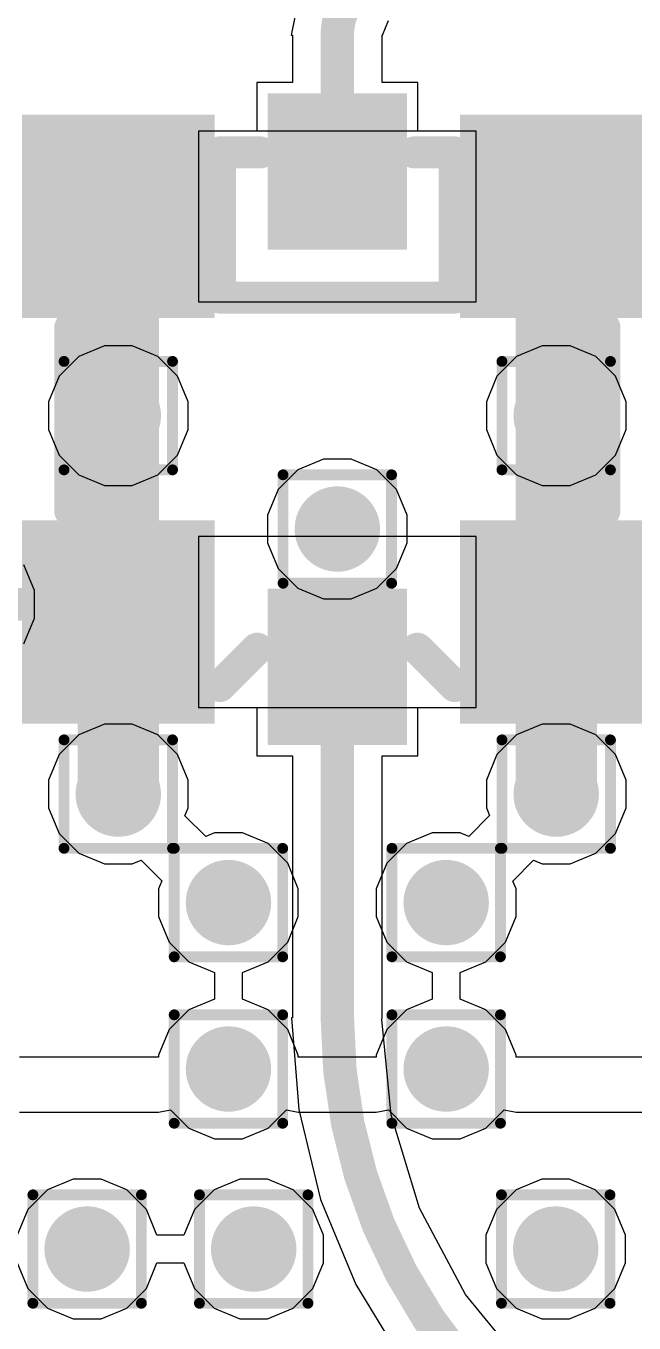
# Model space of a CAD drawing. Header units: inches. Extents: x -12 to 5355, y -7 to 5366.
# Drawn here: x 21.09 to 23.94, y 52.92 to 59 of the extents above; entities that cross this region are included whole.
import ezdxf

# ---------------------------------------------------------------- set-up
doc = ezdxf.new("R2010")
doc.units = ezdxf.units.IN
for name, color, linetype in [('BOTTOM LAYER', 5, 'Continuous'), ('Drill Drawing', 1, 'Continuous'), ('GROUND1', 16, 'Continuous'), ('GROUND2', 156, 'Continuous'), ('POWER', 76, 'Continuous'), ('SIGNAL', 90, 'Continuous'), ('TOP LAYER', 1, 'Continuous'), ('Top Overlay', 2, 'Continuous'), ('Top Paste', 8, 'Continuous'), ('Top Solder', 216, 'Continuous'), ('Via Holes', 16, 'Continuous')]:
    doc.layers.add(name, color=color, linetype=linetype)

# ---------------------------------------------------------------- blocks, each defined once
blk = doc.blocks.new('COAXIAL_SWF_153')
at = {"layer": 'TOP LAYER'}
for points in [[(-0.25, 1.45), (0.25, 1.45), (0.25, 0.87), (-0.25, 0.87)], [(-1.4, 1.35), (-0.65, 1.35), (-0.65, 0.55), (-1.4, 0.55)], [(0.65, 1.35), (1.4, 1.35), (1.4, 0.55), (0.65, 0.55)], [(-1.4, -0.55), (-0.65, -0.55), (-0.65, -1.35), (-1.4, -1.35)], [(0.65, -0.55), (1.4, -0.55), (1.4, -1.35), (0.65, -1.35)], [(-0.25, -0.87), (0.25, -0.87), (0.25, -1.45), (-0.25, -1.45)]]:
    blk.add_hatch(color=1, dxfattribs=at).paths.add_polyline_path(points)
at = {"layer": 'Top Paste'}
for points in [[(-0.25, 1.45), (0.25, 1.45), (0.25, 0.87), (-0.25, 0.87)], [(-1.4, 1.35), (-0.65, 1.35), (-0.65, 0.55), (-1.4, 0.55)], [(0.65, 1.35), (1.4, 1.35), (1.4, 0.55), (0.65, 0.55)], [(-1.4, -0.55), (-0.65, -0.55), (-0.65, -1.35), (-1.4, -1.35)], [(0.65, -0.55), (1.4, -0.55), (1.4, -1.35), (0.65, -1.35)], [(-0.25, -0.87), (0.25, -0.87), (0.25, -1.45), (-0.25, -1.45)]]:
    blk.add_hatch(color=8, dxfattribs=at).paths.add_polyline_path(points)
at = {"layer": 'Top Solder'}
for points in [[(-0.3262, 1.5262), (0.3262, 1.5262), (0.3262, 0.7938), (-0.3262, 0.7938)], [(-1.4762, 1.4262), (-0.5738, 1.4262), (-0.5738, 0.4738), (-1.4762, 0.4738)], [(0.5738, 1.4262), (1.4762, 1.4262), (1.4762, 0.4738), (0.5738, 0.4738)], [(-1.4762, -0.4738), (-0.5738, -0.4738), (-0.5738, -1.4262), (-1.4762, -1.4262)], [(0.5738, -0.4738), (1.4762, -0.4738), (1.4762, -1.4262), (0.5738, -1.4262)], [(-0.3262, -0.7938), (0.3262, -0.7938), (0.3262, -1.5262), (-0.3262, -1.5262)]]:
    blk.add_hatch(color=216, dxfattribs=at).paths.add_polyline_path(points)
at = {"layer": 'TOP LAYER'}
for p, q in [((-0.65, 1.35), (-0.65, 0.55)), ((0.65, 1.35), (-0.65, 1.35)), ((0.65, 0.55), (0.65, 1.35)), ((-0.65, 0.55), (0.65, 0.55)), ((0.65, -0.55), (-0.65, -0.55)), ((-0.65, -0.55), (-0.65, -1.35)), ((0.65, -1.35), (0.65, -0.55)), ((-0.65, -1.35), (0.65, -1.35))]:
    blk.add_line(p, q, dxfattribs=at)
at = {"layer": 'Top Overlay'}
for points in [[(-0.375, 1.075, 0.15, 0.15, 0), (-0.55, 1.25, 0.15, 0.15, 0)], [(0.55, 1.25, 0.15, 0.15, 0), (0.375, 1.075, 0.15, 0.15, 0)], [(-1.25, 0.43, 0.15, 0.15, 0), (-1.25, -0.43, 0.15, 0.15, 0)], [(1.25, 0.43, 0.15, 0.15, 0), (1.25, -0.43, 0.15, 0.15, 0)], [(-0.55, -0.57, 0.15, 0.15, 0), (-0.55, -1.25, 0.15, 0.15, 0)], [(0.55, -0.57, 0.15, 0.15, 0), (-0.55, -0.57, 0.15, 0.15, 0)], [(0.55, -0.57, 0.15, 0.15, 0), (0.55, -1.25, 0.15, 0.15, 0)], [(-0.36, -1.25, 0.15, 0.15, 0), (-0.55, -1.25, 0.15, 0.15, 0)], [(0.55, -1.25, 0.15, 0.15, 0), (0.36, -1.25, 0.15, 0.15, 0)]]:
    blk.add_lwpolyline(points, format="xyseb", dxfattribs=at)
for points in [[(-0.5875, 1.25, 0.075, 0.075, 1), (-0.5125, 1.25, 0.075, 0.075, 1)], [(0.5125, 1.25, 0.075, 0.075, 1), (0.5875, 1.25, 0.075, 0.075, 1)], [(-0.4125, 1.075, 0.075, 0.075, 1), (-0.3375, 1.075, 0.075, 0.075, 1)], [(0.3375, 1.075, 0.075, 0.075, 1), (0.4125, 1.075, 0.075, 0.075, 1)], [(-1.2875, 0.43, 0.075, 0.075, 1), (-1.2125, 0.43, 0.075, 0.075, 1)], [(1.2125, 0.43, 0.075, 0.075, 1), (1.2875, 0.43, 0.075, 0.075, 1)], [(-1.2875, -0.43, 0.075, 0.075, 1), (-1.2125, -0.43, 0.075, 0.075, 1)], [(1.2125, -0.43, 0.075, 0.075, 1), (1.2875, -0.43, 0.075, 0.075, 1)], [(-0.5875, -0.57, 0.075, 0.075, 1), (-0.5125, -0.57, 0.075, 0.075, 1)], [(-0.5875, -0.57, 0.075, 0.075, 1), (-0.5125, -0.57, 0.075, 0.075, 1)], [(0.5125, -0.57, 0.075, 0.075, 1), (0.5875, -0.57, 0.075, 0.075, 1)], [(0.5125, -0.57, 0.075, 0.075, 1), (0.5875, -0.57, 0.075, 0.075, 1)], [(-0.5875, -1.25, 0.075, 0.075, 1), (-0.5125, -1.25, 0.075, 0.075, 1)], [(-0.5875, -1.25, 0.075, 0.075, 1), (-0.5125, -1.25, 0.075, 0.075, 1)], [(-0.3975, -1.25, 0.075, 0.075, 1), (-0.3225, -1.25, 0.075, 0.075, 1)], [(0.3225, -1.25, 0.075, 0.075, 1), (0.3975, -1.25, 0.075, 0.075, 1)], [(0.5125, -1.25, 0.075, 0.075, 1), (0.5875, -1.25, 0.075, 0.075, 1)], [(0.5125, -1.25, 0.075, 0.075, 1), (0.5875, -1.25, 0.075, 0.075, 1)]]:
    blk.add_lwpolyline(points, format="xyseb", close=True, dxfattribs=at)

msp = doc.modelspace()

# ---------------------------------------------------------------- hatches: boundary and pattern name
at = {"layer": 'BOTTOM LAYER'}
h = msp.add_hatch(color=5, dxfattribs=at)
edge = h.paths.add_edge_path()
edge.add_arc((21.5212, 57.1704), 0.2, 0, 360)
h = msp.add_hatch(color=5, dxfattribs=at)
edge = h.paths.add_edge_path()
edge.add_arc((23.5712, 57.1704), 0.2, 0, 360)
h = msp.add_hatch(color=5, dxfattribs=at)
edge = h.paths.add_edge_path()
edge.add_arc((22.5466, 56.6392), 0.2, 0, 360)
h = msp.add_hatch(color=5, dxfattribs=at)
edge = h.paths.add_edge_path()
edge.add_arc((21.5212, 55.3974), 0.2, 0, 360)
h = msp.add_hatch(color=5, dxfattribs=at)
edge = h.paths.add_edge_path()
edge.add_arc((23.5712, 55.3974), 0.2, 0, 360)
h = msp.add_hatch(color=5, dxfattribs=at)
edge = h.paths.add_edge_path()
edge.add_arc((22.037, 54.8891), 0.2, 0, 360)
h = msp.add_hatch(color=5, dxfattribs=at)
edge = h.paths.add_edge_path()
edge.add_arc((23.0562, 54.8891), 0.2, 0, 360)
h = msp.add_hatch(color=5, dxfattribs=at)
edge = h.paths.add_edge_path()
edge.add_arc((22.037, 54.1094), 0.2, 0, 360)
h = msp.add_hatch(color=5, dxfattribs=at)
edge = h.paths.add_edge_path()
edge.add_arc((23.0562, 54.1094), 0.2, 0, 360)
h = msp.add_hatch(color=5, dxfattribs=at)
edge = h.paths.add_edge_path()
edge.add_arc((21.3754, 53.2661), 0.2, 0, 360)
h = msp.add_hatch(color=5, dxfattribs=at)
edge = h.paths.add_edge_path()
edge.add_arc((22.1551, 53.2661), 0.2, 0, 360)
h = msp.add_hatch(color=5, dxfattribs=at)
edge = h.paths.add_edge_path()
edge.add_arc((23.569, 53.2661), 0.2, 0, 360)
at = {"layer": 'GROUND1'}
h = msp.add_hatch(color=16, dxfattribs=at)
edge = h.paths.add_edge_path()
edge.add_arc((21.5212, 57.1704), 0.2, 0, 360)
h = msp.add_hatch(color=16, dxfattribs=at)
edge = h.paths.add_edge_path()
edge.add_arc((23.5712, 57.1704), 0.2, 0, 360)
h = msp.add_hatch(color=16, dxfattribs=at)
edge = h.paths.add_edge_path()
edge.add_arc((22.5466, 56.6392), 0.2, 0, 360)
h = msp.add_hatch(color=16, dxfattribs=at)
edge = h.paths.add_edge_path()
edge.add_arc((21.5212, 55.3974), 0.2, 0, 360)
h = msp.add_hatch(color=16, dxfattribs=at)
edge = h.paths.add_edge_path()
edge.add_arc((23.5712, 55.3974), 0.2, 0, 360)
h = msp.add_hatch(color=16, dxfattribs=at)
edge = h.paths.add_edge_path()
edge.add_arc((22.037, 54.8891), 0.2, 0, 360)
h = msp.add_hatch(color=16, dxfattribs=at)
edge = h.paths.add_edge_path()
edge.add_arc((23.0562, 54.8891), 0.2, 0, 360)
h = msp.add_hatch(color=16, dxfattribs=at)
edge = h.paths.add_edge_path()
edge.add_arc((22.037, 54.1094), 0.2, 0, 360)
h = msp.add_hatch(color=16, dxfattribs=at)
edge = h.paths.add_edge_path()
edge.add_arc((23.0562, 54.1094), 0.2, 0, 360)
h = msp.add_hatch(color=16, dxfattribs=at)
edge = h.paths.add_edge_path()
edge.add_arc((21.3754, 53.2661), 0.2, 0, 360)
h = msp.add_hatch(color=16, dxfattribs=at)
edge = h.paths.add_edge_path()
edge.add_arc((22.1551, 53.2661), 0.2, 0, 360)
h = msp.add_hatch(color=16, dxfattribs=at)
edge = h.paths.add_edge_path()
edge.add_arc((23.569, 53.2661), 0.2, 0, 360)
at = {"layer": 'GROUND2'}
h = msp.add_hatch(color=156, dxfattribs=at)
edge = h.paths.add_edge_path()
edge.add_arc((21.5212, 57.1704), 0.2, 0, 360)
h = msp.add_hatch(color=156, dxfattribs=at)
edge = h.paths.add_edge_path()
edge.add_arc((23.5712, 57.1704), 0.2, 0, 360)
h = msp.add_hatch(color=156, dxfattribs=at)
edge = h.paths.add_edge_path()
edge.add_arc((22.5466, 56.6392), 0.2, 0, 360)
h = msp.add_hatch(color=156, dxfattribs=at)
edge = h.paths.add_edge_path()
edge.add_arc((21.5212, 55.3974), 0.2, 0, 360)
h = msp.add_hatch(color=156, dxfattribs=at)
edge = h.paths.add_edge_path()
edge.add_arc((23.5712, 55.3974), 0.2, 0, 360)
h = msp.add_hatch(color=156, dxfattribs=at)
edge = h.paths.add_edge_path()
edge.add_arc((22.037, 54.8891), 0.2, 0, 360)
h = msp.add_hatch(color=156, dxfattribs=at)
edge = h.paths.add_edge_path()
edge.add_arc((23.0562, 54.8891), 0.2, 0, 360)
h = msp.add_hatch(color=156, dxfattribs=at)
edge = h.paths.add_edge_path()
edge.add_arc((22.037, 54.1094), 0.2, 0, 360)
h = msp.add_hatch(color=156, dxfattribs=at)
edge = h.paths.add_edge_path()
edge.add_arc((23.0562, 54.1094), 0.2, 0, 360)
h = msp.add_hatch(color=156, dxfattribs=at)
edge = h.paths.add_edge_path()
edge.add_arc((21.3754, 53.2661), 0.2, 0, 360)
h = msp.add_hatch(color=156, dxfattribs=at)
edge = h.paths.add_edge_path()
edge.add_arc((22.1551, 53.2661), 0.2, 0, 360)
h = msp.add_hatch(color=156, dxfattribs=at)
edge = h.paths.add_edge_path()
edge.add_arc((23.569, 53.2661), 0.2, 0, 360)
at = {"layer": 'POWER'}
h = msp.add_hatch(color=76, dxfattribs=at)
edge = h.paths.add_edge_path()
edge.add_arc((21.5212, 57.1704), 0.2, 0, 360)
h = msp.add_hatch(color=76, dxfattribs=at)
edge = h.paths.add_edge_path()
edge.add_arc((23.5712, 57.1704), 0.2, 0, 360)
h = msp.add_hatch(color=76, dxfattribs=at)
edge = h.paths.add_edge_path()
edge.add_arc((22.5466, 56.6392), 0.2, 0, 360)
h = msp.add_hatch(color=76, dxfattribs=at)
edge = h.paths.add_edge_path()
edge.add_arc((21.5212, 55.3974), 0.2, 0, 360)
h = msp.add_hatch(color=76, dxfattribs=at)
edge = h.paths.add_edge_path()
edge.add_arc((23.5712, 55.3974), 0.2, 0, 360)
h = msp.add_hatch(color=76, dxfattribs=at)
edge = h.paths.add_edge_path()
edge.add_arc((22.037, 54.8891), 0.2, 0, 360)
h = msp.add_hatch(color=76, dxfattribs=at)
edge = h.paths.add_edge_path()
edge.add_arc((23.0562, 54.8891), 0.2, 0, 360)
h = msp.add_hatch(color=76, dxfattribs=at)
edge = h.paths.add_edge_path()
edge.add_arc((22.037, 54.1094), 0.2, 0, 360)
h = msp.add_hatch(color=76, dxfattribs=at)
edge = h.paths.add_edge_path()
edge.add_arc((23.0562, 54.1094), 0.2, 0, 360)
h = msp.add_hatch(color=76, dxfattribs=at)
edge = h.paths.add_edge_path()
edge.add_arc((21.3754, 53.2661), 0.2, 0, 360)
h = msp.add_hatch(color=76, dxfattribs=at)
edge = h.paths.add_edge_path()
edge.add_arc((22.1551, 53.2661), 0.2, 0, 360)
h = msp.add_hatch(color=76, dxfattribs=at)
edge = h.paths.add_edge_path()
edge.add_arc((23.569, 53.2661), 0.2, 0, 360)
at = {"layer": 'SIGNAL'}
h = msp.add_hatch(color=90, dxfattribs=at)
edge = h.paths.add_edge_path()
edge.add_arc((21.5212, 57.1704), 0.2, 0, 360)
h = msp.add_hatch(color=90, dxfattribs=at)
edge = h.paths.add_edge_path()
edge.add_arc((23.5712, 57.1704), 0.2, 0, 360)
h = msp.add_hatch(color=90, dxfattribs=at)
edge = h.paths.add_edge_path()
edge.add_arc((22.5466, 56.6392), 0.2, 0, 360)
h = msp.add_hatch(color=90, dxfattribs=at)
edge = h.paths.add_edge_path()
edge.add_arc((21.5212, 55.3974), 0.2, 0, 360)
h = msp.add_hatch(color=90, dxfattribs=at)
edge = h.paths.add_edge_path()
edge.add_arc((23.5712, 55.3974), 0.2, 0, 360)
h = msp.add_hatch(color=90, dxfattribs=at)
edge = h.paths.add_edge_path()
edge.add_arc((22.037, 54.8891), 0.2, 0, 360)
h = msp.add_hatch(color=90, dxfattribs=at)
edge = h.paths.add_edge_path()
edge.add_arc((23.0562, 54.8891), 0.2, 0, 360)
h = msp.add_hatch(color=90, dxfattribs=at)
edge = h.paths.add_edge_path()
edge.add_arc((22.037, 54.1094), 0.2, 0, 360)
h = msp.add_hatch(color=90, dxfattribs=at)
edge = h.paths.add_edge_path()
edge.add_arc((23.0562, 54.1094), 0.2, 0, 360)
h = msp.add_hatch(color=90, dxfattribs=at)
edge = h.paths.add_edge_path()
edge.add_arc((21.3754, 53.2661), 0.2, 0, 360)
h = msp.add_hatch(color=90, dxfattribs=at)
edge = h.paths.add_edge_path()
edge.add_arc((22.1551, 53.2661), 0.2, 0, 360)
h = msp.add_hatch(color=90, dxfattribs=at)
edge = h.paths.add_edge_path()
edge.add_arc((23.569, 53.2661), 0.2, 0, 360)
at = {"layer": 'TOP LAYER'}
h = msp.add_hatch(color=1, dxfattribs=at)
edge = h.paths.add_edge_path()
edge.add_arc((21.5212, 57.1704), 0.2, 0, 360)
h = msp.add_hatch(color=1, dxfattribs=at)
edge = h.paths.add_edge_path()
edge.add_arc((23.5712, 57.1704), 0.2, 0, 360)
h = msp.add_hatch(color=1, dxfattribs=at)
edge = h.paths.add_edge_path()
edge.add_arc((22.5466, 56.6392), 0.2, 0, 360)
h = msp.add_hatch(color=1, dxfattribs=at)
edge = h.paths.add_edge_path()
edge.add_arc((21.5212, 55.3974), 0.2, 0, 360)
h = msp.add_hatch(color=1, dxfattribs=at)
edge = h.paths.add_edge_path()
edge.add_arc((23.5712, 55.3974), 0.2, 0, 360)
h = msp.add_hatch(color=1, dxfattribs=at)
edge = h.paths.add_edge_path()
edge.add_arc((22.037, 54.8891), 0.2, 0, 360)
h = msp.add_hatch(color=1, dxfattribs=at)
edge = h.paths.add_edge_path()
edge.add_arc((23.0562, 54.8891), 0.2, 0, 360)
h = msp.add_hatch(color=1, dxfattribs=at)
edge = h.paths.add_edge_path()
edge.add_arc((22.037, 54.1094), 0.2, 0, 360)
h = msp.add_hatch(color=1, dxfattribs=at)
edge = h.paths.add_edge_path()
edge.add_arc((23.0562, 54.1094), 0.2, 0, 360)
h = msp.add_hatch(color=1, dxfattribs=at)
edge = h.paths.add_edge_path()
edge.add_arc((21.3754, 53.2661), 0.2, 0, 360)
h = msp.add_hatch(color=1, dxfattribs=at)
edge = h.paths.add_edge_path()
edge.add_arc((22.1551, 53.2661), 0.2, 0, 360)
h = msp.add_hatch(color=1, dxfattribs=at)
edge = h.paths.add_edge_path()
edge.add_arc((23.569, 53.2661), 0.2, 0, 360)
at = {"layer": 'Via Holes'}
h = msp.add_hatch(color=7, dxfattribs=at)
edge = h.paths.add_edge_path()
edge.add_arc((21.5212, 57.1704), 0.1, 0, 360)
h = msp.add_hatch(color=7, dxfattribs=at)
edge = h.paths.add_edge_path()
edge.add_arc((23.5712, 57.1704), 0.1, 0, 360)
h = msp.add_hatch(color=7, dxfattribs=at)
edge = h.paths.add_edge_path()
edge.add_arc((22.5466, 56.6392), 0.1, 0, 360)
h = msp.add_hatch(color=7, dxfattribs=at)
edge = h.paths.add_edge_path()
edge.add_arc((21.5212, 55.3974), 0.1, 0, 360)
h = msp.add_hatch(color=7, dxfattribs=at)
edge = h.paths.add_edge_path()
edge.add_arc((23.5712, 55.3974), 0.1, 0, 360)
h = msp.add_hatch(color=7, dxfattribs=at)
edge = h.paths.add_edge_path()
edge.add_arc((22.037, 54.8891), 0.1, 0, 360)
h = msp.add_hatch(color=7, dxfattribs=at)
edge = h.paths.add_edge_path()
edge.add_arc((23.0562, 54.8891), 0.1, 0, 360)
h = msp.add_hatch(color=7, dxfattribs=at)
edge = h.paths.add_edge_path()
edge.add_arc((22.037, 54.1094), 0.1, 0, 360)
h = msp.add_hatch(color=7, dxfattribs=at)
edge = h.paths.add_edge_path()
edge.add_arc((23.0562, 54.1094), 0.1, 0, 360)
h = msp.add_hatch(color=7, dxfattribs=at)
edge = h.paths.add_edge_path()
edge.add_arc((21.3754, 53.2661), 0.1, 0, 360)
h = msp.add_hatch(color=7, dxfattribs=at)
edge = h.paths.add_edge_path()
edge.add_arc((22.1551, 53.2661), 0.1, 0, 360)
h = msp.add_hatch(color=7, dxfattribs=at)
edge = h.paths.add_edge_path()
edge.add_arc((23.569, 53.2661), 0.1, 0, 360)

# ---------------------------------------------------------------- linework, layer by layer
at = {"layer": 'Drill Drawing'}
for points in [[(21.2672, 57.4244, 0.0508, 0.0508, 0), (21.7752, 57.4244, 0.0508, 0.0508, 0)], [(21.2672, 56.9164, 0.0508, 0.0508, 0), (21.2672, 57.4244, 0.0508, 0.0508, 0)], [(21.7752, 56.9164, 0.0508, 0.0508, 0), (21.7752, 57.4244, 0.0508, 0.0508, 0)], [(23.3172, 57.4244, 0.0508, 0.0508, 0), (23.8252, 57.4244, 0.0508, 0.0508, 0)], [(23.3172, 56.9164, 0.0508, 0.0508, 0), (23.3172, 57.4244, 0.0508, 0.0508, 0)], [(23.8252, 56.9164, 0.0508, 0.0508, 0), (23.8252, 57.4244, 0.0508, 0.0508, 0)], [(21.2672, 56.9164, 0.0508, 0.0508, 0), (21.7752, 56.9164, 0.0508, 0.0508, 0)], [(23.3172, 56.9164, 0.0508, 0.0508, 0), (23.8252, 56.9164, 0.0508, 0.0508, 0)], [(22.2926, 56.8932, 0.0508, 0.0508, 0), (22.8006, 56.8932, 0.0508, 0.0508, 0)], [(22.2926, 56.3852, 0.0508, 0.0508, 0), (22.2926, 56.8932, 0.0508, 0.0508, 0)], [(22.8006, 56.3852, 0.0508, 0.0508, 0), (22.8006, 56.8932, 0.0508, 0.0508, 0)], [(22.2926, 56.3852, 0.0508, 0.0508, 0), (22.8006, 56.3852, 0.0508, 0.0508, 0)], [(21.2672, 55.6514, 0.0508, 0.0508, 0), (21.7752, 55.6514, 0.0508, 0.0508, 0)], [(21.2672, 55.1434, 0.0508, 0.0508, 0), (21.2672, 55.6514, 0.0508, 0.0508, 0)], [(21.7752, 55.1434, 0.0508, 0.0508, 0), (21.7752, 55.6514, 0.0508, 0.0508, 0)], [(23.3172, 55.6514, 0.0508, 0.0508, 0), (23.8252, 55.6514, 0.0508, 0.0508, 0)], [(23.3172, 55.1434, 0.0508, 0.0508, 0), (23.3172, 55.6514, 0.0508, 0.0508, 0)], [(23.8252, 55.1434, 0.0508, 0.0508, 0), (23.8252, 55.6514, 0.0508, 0.0508, 0)], [(21.2672, 55.1434, 0.0508, 0.0508, 0), (21.7752, 55.1434, 0.0508, 0.0508, 0)], [(21.783, 55.1431, 0.0508, 0.0508, 0), (22.291, 55.1431, 0.0508, 0.0508, 0)], [(21.783, 54.6351, 0.0508, 0.0508, 0), (21.783, 55.1431, 0.0508, 0.0508, 0)], [(22.291, 54.6351, 0.0508, 0.0508, 0), (22.291, 55.1431, 0.0508, 0.0508, 0)], [(22.8022, 55.1431, 0.0508, 0.0508, 0), (23.3102, 55.1431, 0.0508, 0.0508, 0)], [(22.8022, 54.6351, 0.0508, 0.0508, 0), (22.8022, 55.1431, 0.0508, 0.0508, 0)], [(23.3102, 54.6351, 0.0508, 0.0508, 0), (23.3102, 55.1431, 0.0508, 0.0508, 0)], [(23.3172, 55.1434, 0.0508, 0.0508, 0), (23.8252, 55.1434, 0.0508, 0.0508, 0)], [(21.783, 54.6351, 0.0508, 0.0508, 0), (22.291, 54.6351, 0.0508, 0.0508, 0)], [(22.8022, 54.6351, 0.0508, 0.0508, 0), (23.3102, 54.6351, 0.0508, 0.0508, 0)], [(21.783, 54.3634, 0.0508, 0.0508, 0), (22.291, 54.3634, 0.0508, 0.0508, 0)], [(21.783, 53.8554, 0.0508, 0.0508, 0), (21.783, 54.3634, 0.0508, 0.0508, 0)], [(22.291, 53.8554, 0.0508, 0.0508, 0), (22.291, 54.3634, 0.0508, 0.0508, 0)], [(22.8022, 54.3634, 0.0508, 0.0508, 0), (23.3102, 54.3634, 0.0508, 0.0508, 0)], [(22.8022, 53.8554, 0.0508, 0.0508, 0), (22.8022, 54.3634, 0.0508, 0.0508, 0)], [(23.3102, 53.8554, 0.0508, 0.0508, 0), (23.3102, 54.3634, 0.0508, 0.0508, 0)], [(21.783, 53.8554, 0.0508, 0.0508, 0), (22.291, 53.8554, 0.0508, 0.0508, 0)], [(22.8022, 53.8554, 0.0508, 0.0508, 0), (23.3102, 53.8554, 0.0508, 0.0508, 0)], [(21.1214, 53.5201, 0.0508, 0.0508, 0), (21.6294, 53.5201, 0.0508, 0.0508, 0)], [(21.1214, 53.0121, 0.0508, 0.0508, 0), (21.1214, 53.5201, 0.0508, 0.0508, 0)], [(21.6294, 53.0121, 0.0508, 0.0508, 0), (21.6294, 53.5201, 0.0508, 0.0508, 0)], [(21.9012, 53.5201, 0.0508, 0.0508, 0), (22.4092, 53.5201, 0.0508, 0.0508, 0)], [(21.9012, 53.0121, 0.0508, 0.0508, 0), (21.9012, 53.5201, 0.0508, 0.0508, 0)], [(22.4092, 53.0121, 0.0508, 0.0508, 0), (22.4092, 53.5201, 0.0508, 0.0508, 0)], [(23.315, 53.5201, 0.0508, 0.0508, 0), (23.823, 53.5201, 0.0508, 0.0508, 0)], [(23.315, 53.0121, 0.0508, 0.0508, 0), (23.315, 53.5201, 0.0508, 0.0508, 0)], [(23.823, 53.0121, 0.0508, 0.0508, 0), (23.823, 53.5201, 0.0508, 0.0508, 0)], [(21.1214, 53.0121, 0.0508, 0.0508, 0), (21.6294, 53.0121, 0.0508, 0.0508, 0)], [(21.9012, 53.0121, 0.0508, 0.0508, 0), (22.4092, 53.0121, 0.0508, 0.0508, 0)], [(23.315, 53.0121, 0.0508, 0.0508, 0), (23.823, 53.0121, 0.0508, 0.0508, 0)]]:
    msp.add_lwpolyline(points, format="xyseb", dxfattribs=at)
for points in [[(21.2545, 57.4244, 0.0254, 0.0254, 1), (21.2799, 57.4244, 0.0254, 0.0254, 1)], [(21.2545, 57.4244, 0.0254, 0.0254, 1), (21.2799, 57.4244, 0.0254, 0.0254, 1)], [(21.7625, 57.4244, 0.0254, 0.0254, 1), (21.7879, 57.4244, 0.0254, 0.0254, 1)], [(21.7625, 57.4244, 0.0254, 0.0254, 1), (21.7879, 57.4244, 0.0254, 0.0254, 1)], [(23.3045, 57.4244, 0.0254, 0.0254, 1), (23.3299, 57.4244, 0.0254, 0.0254, 1)], [(23.3045, 57.4244, 0.0254, 0.0254, 1), (23.3299, 57.4244, 0.0254, 0.0254, 1)], [(23.8125, 57.4244, 0.0254, 0.0254, 1), (23.8379, 57.4244, 0.0254, 0.0254, 1)], [(23.8125, 57.4244, 0.0254, 0.0254, 1), (23.8379, 57.4244, 0.0254, 0.0254, 1)], [(21.2545, 56.9164, 0.0254, 0.0254, 1), (21.2799, 56.9164, 0.0254, 0.0254, 1)], [(21.2545, 56.9164, 0.0254, 0.0254, 1), (21.2799, 56.9164, 0.0254, 0.0254, 1)], [(21.7625, 56.9164, 0.0254, 0.0254, 1), (21.7879, 56.9164, 0.0254, 0.0254, 1)], [(21.7625, 56.9164, 0.0254, 0.0254, 1), (21.7879, 56.9164, 0.0254, 0.0254, 1)], [(23.3045, 56.9164, 0.0254, 0.0254, 1), (23.3299, 56.9164, 0.0254, 0.0254, 1)], [(23.3045, 56.9164, 0.0254, 0.0254, 1), (23.3299, 56.9164, 0.0254, 0.0254, 1)], [(23.8125, 56.9164, 0.0254, 0.0254, 1), (23.8379, 56.9164, 0.0254, 0.0254, 1)], [(23.8125, 56.9164, 0.0254, 0.0254, 1), (23.8379, 56.9164, 0.0254, 0.0254, 1)], [(22.2799, 56.8932, 0.0254, 0.0254, 1), (22.3053, 56.8932, 0.0254, 0.0254, 1)], [(22.2799, 56.8932, 0.0254, 0.0254, 1), (22.3053, 56.8932, 0.0254, 0.0254, 1)], [(22.7879, 56.8932, 0.0254, 0.0254, 1), (22.8133, 56.8932, 0.0254, 0.0254, 1)], [(22.7879, 56.8932, 0.0254, 0.0254, 1), (22.8133, 56.8932, 0.0254, 0.0254, 1)], [(22.2799, 56.3852, 0.0254, 0.0254, 1), (22.3053, 56.3852, 0.0254, 0.0254, 1)], [(22.2799, 56.3852, 0.0254, 0.0254, 1), (22.3053, 56.3852, 0.0254, 0.0254, 1)], [(22.7879, 56.3852, 0.0254, 0.0254, 1), (22.8133, 56.3852, 0.0254, 0.0254, 1)], [(22.7879, 56.3852, 0.0254, 0.0254, 1), (22.8133, 56.3852, 0.0254, 0.0254, 1)], [(21.2545, 55.6514, 0.0254, 0.0254, 1), (21.2799, 55.6514, 0.0254, 0.0254, 1)], [(21.2545, 55.6514, 0.0254, 0.0254, 1), (21.2799, 55.6514, 0.0254, 0.0254, 1)], [(21.7625, 55.6514, 0.0254, 0.0254, 1), (21.7879, 55.6514, 0.0254, 0.0254, 1)], [(21.7625, 55.6514, 0.0254, 0.0254, 1), (21.7879, 55.6514, 0.0254, 0.0254, 1)], [(23.3045, 55.6514, 0.0254, 0.0254, 1), (23.3299, 55.6514, 0.0254, 0.0254, 1)], [(23.3045, 55.6514, 0.0254, 0.0254, 1), (23.3299, 55.6514, 0.0254, 0.0254, 1)], [(23.8125, 55.6514, 0.0254, 0.0254, 1), (23.8379, 55.6514, 0.0254, 0.0254, 1)], [(23.8125, 55.6514, 0.0254, 0.0254, 1), (23.8379, 55.6514, 0.0254, 0.0254, 1)], [(21.2545, 55.1434, 0.0254, 0.0254, 1), (21.2799, 55.1434, 0.0254, 0.0254, 1)], [(21.2545, 55.1434, 0.0254, 0.0254, 1), (21.2799, 55.1434, 0.0254, 0.0254, 1)], [(21.7625, 55.1434, 0.0254, 0.0254, 1), (21.7879, 55.1434, 0.0254, 0.0254, 1)], [(21.7625, 55.1434, 0.0254, 0.0254, 1), (21.7879, 55.1434, 0.0254, 0.0254, 1)], [(21.7703, 55.1431, 0.0254, 0.0254, 1), (21.7957, 55.1431, 0.0254, 0.0254, 1)], [(21.7703, 55.1431, 0.0254, 0.0254, 1), (21.7957, 55.1431, 0.0254, 0.0254, 1)], [(22.2783, 55.1431, 0.0254, 0.0254, 1), (22.3037, 55.1431, 0.0254, 0.0254, 1)], [(22.2783, 55.1431, 0.0254, 0.0254, 1), (22.3037, 55.1431, 0.0254, 0.0254, 1)], [(22.7895, 55.1431, 0.0254, 0.0254, 1), (22.8149, 55.1431, 0.0254, 0.0254, 1)], [(22.7895, 55.1431, 0.0254, 0.0254, 1), (22.8149, 55.1431, 0.0254, 0.0254, 1)], [(23.2975, 55.1431, 0.0254, 0.0254, 1), (23.3229, 55.1431, 0.0254, 0.0254, 1)], [(23.2975, 55.1431, 0.0254, 0.0254, 1), (23.3229, 55.1431, 0.0254, 0.0254, 1)], [(23.3045, 55.1434, 0.0254, 0.0254, 1), (23.3299, 55.1434, 0.0254, 0.0254, 1)], [(23.3045, 55.1434, 0.0254, 0.0254, 1), (23.3299, 55.1434, 0.0254, 0.0254, 1)], [(23.8125, 55.1434, 0.0254, 0.0254, 1), (23.8379, 55.1434, 0.0254, 0.0254, 1)], [(23.8125, 55.1434, 0.0254, 0.0254, 1), (23.8379, 55.1434, 0.0254, 0.0254, 1)], [(21.7703, 54.6351, 0.0254, 0.0254, 1), (21.7957, 54.6351, 0.0254, 0.0254, 1)], [(21.7703, 54.6351, 0.0254, 0.0254, 1), (21.7957, 54.6351, 0.0254, 0.0254, 1)], [(22.2783, 54.6351, 0.0254, 0.0254, 1), (22.3037, 54.6351, 0.0254, 0.0254, 1)], [(22.2783, 54.6351, 0.0254, 0.0254, 1), (22.3037, 54.6351, 0.0254, 0.0254, 1)], [(22.7895, 54.6351, 0.0254, 0.0254, 1), (22.8149, 54.6351, 0.0254, 0.0254, 1)], [(22.7895, 54.6351, 0.0254, 0.0254, 1), (22.8149, 54.6351, 0.0254, 0.0254, 1)], [(23.2975, 54.6351, 0.0254, 0.0254, 1), (23.3229, 54.6351, 0.0254, 0.0254, 1)], [(23.2975, 54.6351, 0.0254, 0.0254, 1), (23.3229, 54.6351, 0.0254, 0.0254, 1)], [(21.7703, 54.3634, 0.0254, 0.0254, 1), (21.7957, 54.3634, 0.0254, 0.0254, 1)], [(21.7703, 54.3634, 0.0254, 0.0254, 1), (21.7957, 54.3634, 0.0254, 0.0254, 1)], [(22.2783, 54.3634, 0.0254, 0.0254, 1), (22.3037, 54.3634, 0.0254, 0.0254, 1)], [(22.2783, 54.3634, 0.0254, 0.0254, 1), (22.3037, 54.3634, 0.0254, 0.0254, 1)], [(22.7895, 54.3634, 0.0254, 0.0254, 1), (22.8149, 54.3634, 0.0254, 0.0254, 1)], [(22.7895, 54.3634, 0.0254, 0.0254, 1), (22.8149, 54.3634, 0.0254, 0.0254, 1)], [(23.2975, 54.3634, 0.0254, 0.0254, 1), (23.3229, 54.3634, 0.0254, 0.0254, 1)], [(23.2975, 54.3634, 0.0254, 0.0254, 1), (23.3229, 54.3634, 0.0254, 0.0254, 1)], [(21.7703, 53.8554, 0.0254, 0.0254, 1), (21.7957, 53.8554, 0.0254, 0.0254, 1)], [(21.7703, 53.8554, 0.0254, 0.0254, 1), (21.7957, 53.8554, 0.0254, 0.0254, 1)], [(22.2783, 53.8554, 0.0254, 0.0254, 1), (22.3037, 53.8554, 0.0254, 0.0254, 1)], [(22.2783, 53.8554, 0.0254, 0.0254, 1), (22.3037, 53.8554, 0.0254, 0.0254, 1)], [(22.7895, 53.8554, 0.0254, 0.0254, 1), (22.8149, 53.8554, 0.0254, 0.0254, 1)], [(22.7895, 53.8554, 0.0254, 0.0254, 1), (22.8149, 53.8554, 0.0254, 0.0254, 1)], [(23.2975, 53.8554, 0.0254, 0.0254, 1), (23.3229, 53.8554, 0.0254, 0.0254, 1)], [(23.2975, 53.8554, 0.0254, 0.0254, 1), (23.3229, 53.8554, 0.0254, 0.0254, 1)], [(21.1087, 53.5201, 0.0254, 0.0254, 1), (21.1341, 53.5201, 0.0254, 0.0254, 1)], [(21.1087, 53.5201, 0.0254, 0.0254, 1), (21.1341, 53.5201, 0.0254, 0.0254, 1)], [(21.6167, 53.5201, 0.0254, 0.0254, 1), (21.6421, 53.5201, 0.0254, 0.0254, 1)], [(21.6167, 53.5201, 0.0254, 0.0254, 1), (21.6421, 53.5201, 0.0254, 0.0254, 1)], [(21.8884, 53.5201, 0.0254, 0.0254, 1), (21.9139, 53.5201, 0.0254, 0.0254, 1)], [(21.8884, 53.5201, 0.0254, 0.0254, 1), (21.9139, 53.5201, 0.0254, 0.0254, 1)], [(22.3965, 53.5201, 0.0254, 0.0254, 1), (22.4218, 53.5201, 0.0254, 0.0254, 1)], [(22.3965, 53.5201, 0.0254, 0.0254, 1), (22.4218, 53.5201, 0.0254, 0.0254, 1)], [(23.3023, 53.5201, 0.0254, 0.0254, 1), (23.3277, 53.5201, 0.0254, 0.0254, 1)], [(23.3023, 53.5201, 0.0254, 0.0254, 1), (23.3277, 53.5201, 0.0254, 0.0254, 1)], [(23.8103, 53.5201, 0.0254, 0.0254, 1), (23.8357, 53.5201, 0.0254, 0.0254, 1)], [(23.8103, 53.5201, 0.0254, 0.0254, 1), (23.8357, 53.5201, 0.0254, 0.0254, 1)], [(21.1087, 53.0121, 0.0254, 0.0254, 1), (21.1341, 53.0121, 0.0254, 0.0254, 1)], [(21.1087, 53.0121, 0.0254, 0.0254, 1), (21.1341, 53.0121, 0.0254, 0.0254, 1)], [(21.6167, 53.0121, 0.0254, 0.0254, 1), (21.6421, 53.0121, 0.0254, 0.0254, 1)], [(21.6167, 53.0121, 0.0254, 0.0254, 1), (21.6421, 53.0121, 0.0254, 0.0254, 1)], [(21.8884, 53.0121, 0.0254, 0.0254, 1), (21.9139, 53.0121, 0.0254, 0.0254, 1)], [(21.8884, 53.0121, 0.0254, 0.0254, 1), (21.9139, 53.0121, 0.0254, 0.0254, 1)], [(22.3965, 53.0121, 0.0254, 0.0254, 1), (22.4218, 53.0121, 0.0254, 0.0254, 1)], [(22.3965, 53.0121, 0.0254, 0.0254, 1), (22.4218, 53.0121, 0.0254, 0.0254, 1)], [(23.3023, 53.0121, 0.0254, 0.0254, 1), (23.3277, 53.0121, 0.0254, 0.0254, 1)], [(23.3023, 53.0121, 0.0254, 0.0254, 1), (23.3277, 53.0121, 0.0254, 0.0254, 1)], [(23.8103, 53.0121, 0.0254, 0.0254, 1), (23.8357, 53.0121, 0.0254, 0.0254, 1)], [(23.8103, 53.0121, 0.0254, 0.0254, 1), (23.8357, 53.0121, 0.0254, 0.0254, 1)]]:
    msp.add_lwpolyline(points, format="xyseb", close=True, dxfattribs=at)
at = {"layer": 'POWER'}
for p, q in [((21.4562, 57.4974), (21.336, 57.4476)), ((21.5863, 57.4974), (21.4562, 57.4974)), ((21.7064, 57.4476), (21.5863, 57.4974)), ((23.5062, 57.4974), (23.386, 57.4476)), ((23.6362, 57.4974), (23.5062, 57.4974)), ((23.7564, 57.4476), (23.6362, 57.4974)), ((21.336, 57.4476), (21.244, 57.3557)), ((21.7984, 57.3557), (21.7064, 57.4476)), ((23.386, 57.4476), (23.294, 57.3557)), ((23.8484, 57.3557), (23.7564, 57.4476)), ((21.244, 57.3557), (21.1942, 57.2355)), ((21.8482, 57.2355), (21.7984, 57.3557)), ((23.294, 57.3557), (23.2442, 57.2355)), ((23.8982, 57.2355), (23.8484, 57.3557)), ((21.1942, 57.2355), (21.1942, 57.1054)), ((21.8482, 57.1054), (21.8482, 57.2355)), ((23.2442, 57.2355), (23.2442, 57.1054)), ((23.8982, 57.1054), (23.8982, 57.2355)), ((21.1942, 57.1054), (21.244, 56.9852)), ((21.7984, 56.9852), (21.8482, 57.1054)), ((23.2442, 57.1054), (23.294, 56.9852)), ((23.8484, 56.9852), (23.8982, 57.1054)), ((21.244, 56.9852), (21.336, 56.8932)), ((21.7064, 56.8932), (21.7984, 56.9852)), ((22.4816, 56.9662), (22.3614, 56.9164)), ((22.6117, 56.9662), (22.4816, 56.9662)), ((22.7319, 56.9164), (22.6117, 56.9662)), ((23.294, 56.9852), (23.386, 56.8932)), ((23.7564, 56.8932), (23.8484, 56.9852)), ((21.336, 56.8932), (21.4562, 56.8434)), ((21.5863, 56.8434), (21.7064, 56.8932)), ((22.3614, 56.9164), (22.2694, 56.8244)), ((22.8239, 56.8244), (22.7319, 56.9164)), ((23.386, 56.8932), (23.5062, 56.8434)), ((23.6362, 56.8434), (23.7564, 56.8932)), ((21.4562, 56.8434), (21.5863, 56.8434)), ((22.2694, 56.8244), (22.2196, 56.7042)), ((22.8736, 56.7042), (22.8239, 56.8244)), ((23.5062, 56.8434), (23.6362, 56.8434)), ((22.2196, 56.7042), (22.2196, 56.5741)), ((22.8736, 56.5741), (22.8736, 56.7042)), ((22.2196, 56.5741), (22.2694, 56.454)), ((22.8239, 56.454), (22.8736, 56.5741)), ((21.1296, 56.3514), (21.0798, 56.4716)), ((22.2694, 56.454), (22.3614, 56.362)), ((22.7319, 56.362), (22.8239, 56.454)), ((21.1296, 56.2214), (21.1296, 56.3514)), ((22.3614, 56.362), (22.4816, 56.3122)), ((22.6117, 56.3122), (22.7319, 56.362)), ((22.4816, 56.3122), (22.6117, 56.3122)), ((21.0798, 56.1012), (21.1296, 56.2214)), ((21.4562, 55.7244), (21.336, 55.6746)), ((21.5863, 55.7244), (21.4562, 55.7244)), ((21.7064, 55.6746), (21.5863, 55.7244)), ((23.5062, 55.7244), (23.386, 55.6746)), ((23.6362, 55.7244), (23.5062, 55.7244)), ((23.7564, 55.6746), (23.6362, 55.7244)), ((21.336, 55.6746), (21.244, 55.5826)), ((21.7984, 55.5826), (21.7064, 55.6746)), ((23.386, 55.6746), (23.294, 55.5826)), ((23.8484, 55.5826), (23.7564, 55.6746)), ((21.244, 55.5826), (21.1942, 55.4624)), ((21.8482, 55.4624), (21.7984, 55.5826)), ((23.294, 55.5826), (23.2442, 55.4624)), ((23.8982, 55.4624), (23.8484, 55.5826)), ((21.1942, 55.4624), (21.1942, 55.3324)), ((21.8482, 55.3324), (21.8482, 55.4624)), ((23.2442, 55.4624), (23.2442, 55.3324)), ((23.8982, 55.3324), (23.8982, 55.4624)), ((21.1942, 55.3324), (21.244, 55.2122)), ((21.8332, 55.2961), (21.8482, 55.3324)), ((23.2442, 55.3324), (23.259, 55.2965)), ((23.8484, 55.2122), (23.8982, 55.3324)), ((21.9304, 55.1989), (21.8332, 55.2961)), ((23.259, 55.2965), (23.1618, 55.1993)), ((21.244, 55.2122), (21.336, 55.1202)), ((21.972, 55.2161), (21.9304, 55.1989)), ((22.1021, 55.2161), (21.972, 55.2161)), ((22.2223, 55.1663), (22.1021, 55.2161)), ((22.9912, 55.2161), (22.871, 55.1663)), ((23.1213, 55.2161), (22.9912, 55.2161)), ((23.1618, 55.1993), (23.1213, 55.2161)), ((23.7564, 55.1202), (23.8484, 55.2122)), ((21.336, 55.1202), (21.4562, 55.0704)), ((22.3143, 55.0744), (22.2223, 55.1663)), ((22.871, 55.1663), (22.779, 55.0744)), ((23.6362, 55.0704), (23.7564, 55.1202)), ((21.4562, 55.0704), (21.5863, 55.0704)), ((21.5863, 55.0704), (21.6279, 55.0876)), ((21.6279, 55.0876), (21.7251, 54.9904)), ((22.364, 54.9542), (22.3143, 55.0744)), ((22.779, 55.0744), (22.7292, 54.9542)), ((23.3684, 54.99), (23.4656, 55.0872)), ((23.4656, 55.0872), (23.5062, 55.0704)), ((23.5062, 55.0704), (23.6362, 55.0704)), ((21.7251, 54.9904), (21.71, 54.9542)), ((21.71, 54.9542), (21.71, 54.8241)), ((22.364, 54.8241), (22.364, 54.9542)), ((22.7292, 54.9542), (22.7292, 54.8241)), ((23.3832, 54.9542), (23.3684, 54.99)), ((23.3832, 54.8241), (23.3832, 54.9542)), ((21.71, 54.8241), (21.7598, 54.7039)), ((22.3143, 54.7039), (22.364, 54.8241)), ((22.7292, 54.8241), (22.779, 54.7039)), ((23.3335, 54.7039), (23.3832, 54.8241)), ((21.7598, 54.7039), (21.8518, 54.6119)), ((22.2223, 54.6119), (22.3143, 54.7039)), ((22.779, 54.7039), (22.871, 54.6119)), ((23.2415, 54.6119), (23.3335, 54.7039)), ((21.8518, 54.6119), (21.972, 54.5621)), ((22.1021, 54.5621), (22.2223, 54.6119)), ((22.871, 54.6119), (22.9912, 54.5621)), ((23.1213, 54.5621), (23.2415, 54.6119)), ((21.972, 54.5621), (21.972, 54.4364)), ((22.1021, 54.4364), (22.1021, 54.5621)), ((22.9912, 54.5621), (22.9912, 54.4364)), ((23.1213, 54.4364), (23.1213, 54.5621)), ((21.8518, 54.3866), (21.7598, 54.2946)), ((21.972, 54.4364), (21.8518, 54.3866)), ((22.2223, 54.3866), (22.1021, 54.4364)), ((22.3143, 54.2946), (22.2223, 54.3866)), ((22.871, 54.3866), (22.779, 54.2946)), ((22.9912, 54.4364), (22.871, 54.3866)), ((23.2415, 54.3866), (23.1213, 54.4364)), ((23.3335, 54.2946), (23.2415, 54.3866)), ((21.7598, 54.2946), (21.71, 54.1744)), ((22.364, 54.1744), (22.3143, 54.2946)), ((22.779, 54.2946), (22.7292, 54.1744)), ((23.3832, 54.1744), (23.3335, 54.2946)), ((21.71, 54.1656), (21.0585, 54.1656)), ((21.71, 54.1744), (21.71, 54.1656)), ((22.364, 54.1656), (22.364, 54.1744)), ((22.7292, 54.1656), (22.364, 54.1656)), ((22.7292, 54.1744), (22.7292, 54.1656)), ((23.3832, 54.1656), (23.3832, 54.1744)), ((29.2527, 54.1656), (23.3832, 54.1656)), ((21.0585, 53.9066), (21.71, 53.9066)), ((21.71, 53.9066), (21.7662, 53.9178)), ((21.7662, 53.9178), (21.8518, 53.8321)), ((22.2223, 53.8321), (22.3079, 53.9178)), ((22.3079, 53.9178), (22.364, 53.9066)), ((22.364, 53.9066), (22.7292, 53.9066)), ((22.7292, 53.9066), (22.7854, 53.9178)), ((22.7854, 53.9178), (22.871, 53.8321)), ((23.2415, 53.8321), (23.3271, 53.9178)), ((23.3271, 53.9178), (23.3832, 53.9066)), ((23.3832, 53.9066), (29.1814, 53.9066)), ((21.8518, 53.8321), (21.972, 53.7824)), ((21.972, 53.7824), (22.1021, 53.7824)), ((22.1021, 53.7824), (22.2223, 53.8321)), ((22.871, 53.8321), (22.9912, 53.7824)), ((22.9912, 53.7824), (23.1213, 53.7824)), ((23.1213, 53.7824), (23.2415, 53.8321)), ((21.1901, 53.5433), (21.0982, 53.4513)), ((21.3103, 53.5931), (21.1901, 53.5433)), ((21.4404, 53.5931), (21.3103, 53.5931)), ((21.5606, 53.5433), (21.4404, 53.5931)), ((21.6526, 53.4513), (21.5606, 53.5433)), ((21.9699, 53.5433), (21.8779, 53.4513)), ((22.0901, 53.5931), (21.9699, 53.5433)), ((22.2202, 53.5931), (22.0901, 53.5931)), ((22.3404, 53.5433), (22.2202, 53.5931)), ((22.4324, 53.4513), (22.3404, 53.5433)), ((23.3838, 53.5433), (23.2918, 53.4513)), ((23.504, 53.5931), (23.3838, 53.5433)), ((23.6341, 53.5931), (23.504, 53.5931)), ((23.7542, 53.5433), (23.6341, 53.5931)), ((23.8462, 53.4513), (23.7542, 53.5433)), ((21.0982, 53.4513), (21.0484, 53.3311)), ((21.7024, 53.3311), (21.6526, 53.4513)), ((21.8779, 53.4513), (21.8282, 53.3311)), ((22.4821, 53.3311), (22.4324, 53.4513)), ((23.2918, 53.4513), (23.242, 53.3311)), ((23.896, 53.3311), (23.8462, 53.4513)), ((21.8282, 53.3311), (21.7024, 53.3311)), ((22.4821, 53.201), (22.4821, 53.3311)), ((23.242, 53.3311), (23.242, 53.201)), ((23.896, 53.201), (23.896, 53.3311)), ((21.0484, 53.201), (21.0982, 53.0808)), ((21.6526, 53.0808), (21.7024, 53.201)), ((21.7024, 53.201), (21.8282, 53.201)), ((21.8282, 53.201), (21.8779, 53.0808)), ((22.4324, 53.0808), (22.4821, 53.201)), ((23.242, 53.201), (23.2918, 53.0808)), ((23.8462, 53.0808), (23.896, 53.201)), ((21.0982, 53.0808), (21.1901, 52.9889)), ((21.5606, 52.9889), (21.6526, 53.0808)), ((21.8779, 53.0808), (21.9699, 52.9889)), ((22.3404, 52.9889), (22.4324, 53.0808)), ((23.2918, 53.0808), (23.3838, 52.9889)), ((23.7542, 52.9889), (23.8462, 53.0808)), ((21.1901, 52.9889), (21.3103, 52.9391)), ((21.4404, 52.9391), (21.5606, 52.9889)), ((21.9699, 52.9889), (22.0901, 52.9391)), ((22.2202, 52.9391), (22.3404, 52.9889)), ((23.3838, 52.9889), (23.504, 52.9391)), ((23.6341, 52.9391), (23.7542, 52.9889)), ((21.3103, 52.9391), (21.4404, 52.9391)), ((22.0901, 52.9391), (22.2202, 52.9391)), ((23.504, 52.9391), (23.6341, 52.9391))]:
    msp.add_line(p, q, dxfattribs=at)
at = {"layer": 'TOP LAYER'}
for p, q in [((22.3711, 59.1524), (22.3312, 58.9521)), ((22.7573, 58.9521), (22.7858, 59.0209)), ((22.3312, 58.9521), (22.3373, 58.9521)), ((22.3373, 58.9521), (22.3373, 58.7306)), ((22.756, 58.7306), (22.756, 58.9521)), ((22.756, 58.9521), (22.7573, 58.9521)), ((22.3373, 58.7306), (22.1696, 58.7306)), ((22.1696, 58.7306), (22.1696, 58.5036)), ((22.9236, 58.7306), (22.756, 58.7306)), ((22.9236, 58.5036), (22.9236, 58.7306)), ((22.1696, 58.5036), (21.8966, 58.5036)), ((21.8966, 58.5036), (21.8966, 57.7036)), ((23.1966, 58.5036), (22.9236, 58.5036)), ((23.1966, 57.7036), (23.1966, 58.5036)), ((21.8966, 57.7036), (23.1966, 57.7036)), ((23.1966, 56.6036), (21.8966, 56.6036)), ((21.8966, 56.6036), (21.8966, 55.8036)), ((23.1966, 55.8036), (23.1966, 56.6036)), ((21.8966, 55.8036), (22.1696, 55.8036)), ((22.1696, 55.8036), (22.1696, 55.5766)), ((22.9236, 55.5766), (22.9236, 55.8036)), ((22.9236, 55.8036), (23.1966, 55.8036)), ((22.1696, 55.5766), (22.3373, 55.5766)), ((22.3373, 55.5766), (22.3373, 54.3499)), ((22.756, 54.3499), (22.756, 55.5766)), ((22.756, 55.5766), (22.9236, 55.5766)), ((22.3373, 54.3499), (22.3328, 54.3499)), ((22.3328, 54.3499), (22.3667, 53.9191)), ((22.7543, 54.3413), (22.756, 54.3499)), ((22.7983, 53.8947), (22.7543, 54.3413)), ((22.3667, 53.9191), (22.4676, 53.4989)), ((22.9311, 53.457), (22.7983, 53.8947)), ((22.4676, 53.4989), (22.633, 53.0996)), ((23.1467, 53.0536), (22.9311, 53.457)), ((22.633, 53.0996), (22.8587, 52.7312)), ((23.4313, 52.7067), (23.1467, 53.0536))]:
    msp.add_line(p, q, dxfattribs=at)
for points in [[(22.5466, 58.9521, 0.1567, 0.1567, -0.414214), (22.8545, 59.26, 0.1567, 0.1567, 0)], [(22.5466, 58.3136, 0.1567, 0.1567, 0), (22.5466, 58.9521, 0.1567, 0.1567, 0)], [(21.5216, 56.2036, 0.381, 0.381, 0), (21.5216, 58.1036, 0.381, 0.381, 0)], [(23.5716, 56.2102, 0.381, 0.381, 0), (23.5716, 58.1036, 0.381, 0.381, 0)], [(21.5216, 55.3974, 0.381, 0.381, 0), (21.5216, 56.2036, 0.381, 0.381, 0)], [(23.5716, 55.3974, 0.381, 0.381, 0), (23.5716, 56.2036, 0.381, 0.381, 0)], [(20.8026, 56.2864, 0.1524, 0.1524, 0), (21.4389, 56.2864, 0.1524, 0.1524, 0)], [(21.4389, 56.2864, 0.1524, 0.1524, -0.414214), (21.5216, 56.2036, 0.1524, 0.1524, 0)], [(23.5716, 56.2102, 0.254, 0.254, 0), (24.511, 56.2102, 0.254, 0.254, 0)], [(23.5716, 56.2036, 0.1524, 0.1524, 0), (23.5716, 56.2102, 0.1524, 0.1524, 0)], [(22.5466, 54.3499, 0.1567, 0.1567, 0), (22.5466, 55.9795, 0.1567, 0.1567, 0)], [(23.5712, 55.3974, 0.1524, 0.1524, 0), (23.5716, 55.3974, 0.1524, 0.1524, 0)], [(23.2906, 52.5538, 0.1567, 0.1567, -0.198912), (22.5466, 54.3499, 0.1567, 0.1567, 0)]]:
    msp.add_lwpolyline(points, format="xyseb", dxfattribs=at)
for points in [[(22.5075, 58.9521, 0.0783, 0.0783, 1), (22.5858, 58.9521, 0.0783, 0.0783, 1)], [(22.5075, 58.9521, 0.0783, 0.0783, 1), (22.5858, 58.9521, 0.0783, 0.0783, 1)], [(22.5075, 58.3136, 0.0783, 0.0783, 1), (22.5858, 58.3136, 0.0783, 0.0783, 1)], [(21.4264, 58.1036, 0.1905, 0.1905, 1), (21.6169, 58.1036, 0.1905, 0.1905, 1)], [(23.4764, 58.1036, 0.1905, 0.1905, 1), (23.6669, 58.1036, 0.1905, 0.1905, 1)], [(21.4264, 56.2036, 0.1905, 0.1905, 1), (21.6169, 56.2036, 0.1905, 0.1905, 1)], [(21.4264, 56.2036, 0.1905, 0.1905, 1), (21.6169, 56.2036, 0.1905, 0.1905, 1)], [(23.4764, 56.2102, 0.1905, 0.1905, 1), (23.6669, 56.2102, 0.1905, 0.1905, 1)], [(23.4764, 56.2036, 0.1905, 0.1905, 1), (23.6669, 56.2036, 0.1905, 0.1905, 1)], [(21.4008, 56.2864, 0.0762, 0.0762, 1), (21.477, 56.2864, 0.0762, 0.0762, 1)], [(21.4008, 56.2864, 0.0762, 0.0762, 1), (21.477, 56.2864, 0.0762, 0.0762, 1)], [(23.5081, 56.2102, 0.127, 0.127, 1), (23.6351, 56.2102, 0.127, 0.127, 1)], [(21.4835, 56.2036, 0.0762, 0.0762, 1), (21.5597, 56.2036, 0.0762, 0.0762, 1)], [(23.5335, 56.2102, 0.0762, 0.0762, 1), (23.6097, 56.2102, 0.0762, 0.0762, 1)], [(23.5335, 56.2036, 0.0762, 0.0762, 1), (23.6097, 56.2036, 0.0762, 0.0762, 1)], [(22.5075, 55.9795, 0.0783, 0.0783, 1), (22.5858, 55.9795, 0.0783, 0.0783, 1)], [(21.4264, 55.3974, 0.1905, 0.1905, 1), (21.6169, 55.3974, 0.1905, 0.1905, 1)], [(23.4764, 55.3974, 0.1905, 0.1905, 1), (23.6669, 55.3974, 0.1905, 0.1905, 1)], [(23.5331, 55.3974, 0.0762, 0.0762, 1), (23.6093, 55.3974, 0.0762, 0.0762, 1)], [(23.5335, 55.3974, 0.0762, 0.0762, 1), (23.6097, 55.3974, 0.0762, 0.0762, 1)], [(22.5075, 54.3499, 0.0783, 0.0783, 1), (22.5858, 54.3499, 0.0783, 0.0783, 1)], [(22.5075, 54.3499, 0.0783, 0.0783, 1), (22.5858, 54.3499, 0.0783, 0.0783, 1)]]:
    msp.add_lwpolyline(points, format="xyseb", close=True, dxfattribs=at)

# ---------------------------------------------------------------- block references
at = {"rotation": 180}
msp.add_blockref('COAXIAL_SWF_153', (22.5466, 57.1536), dxfattribs=at)

doc.saveas('drawing.dxf')
